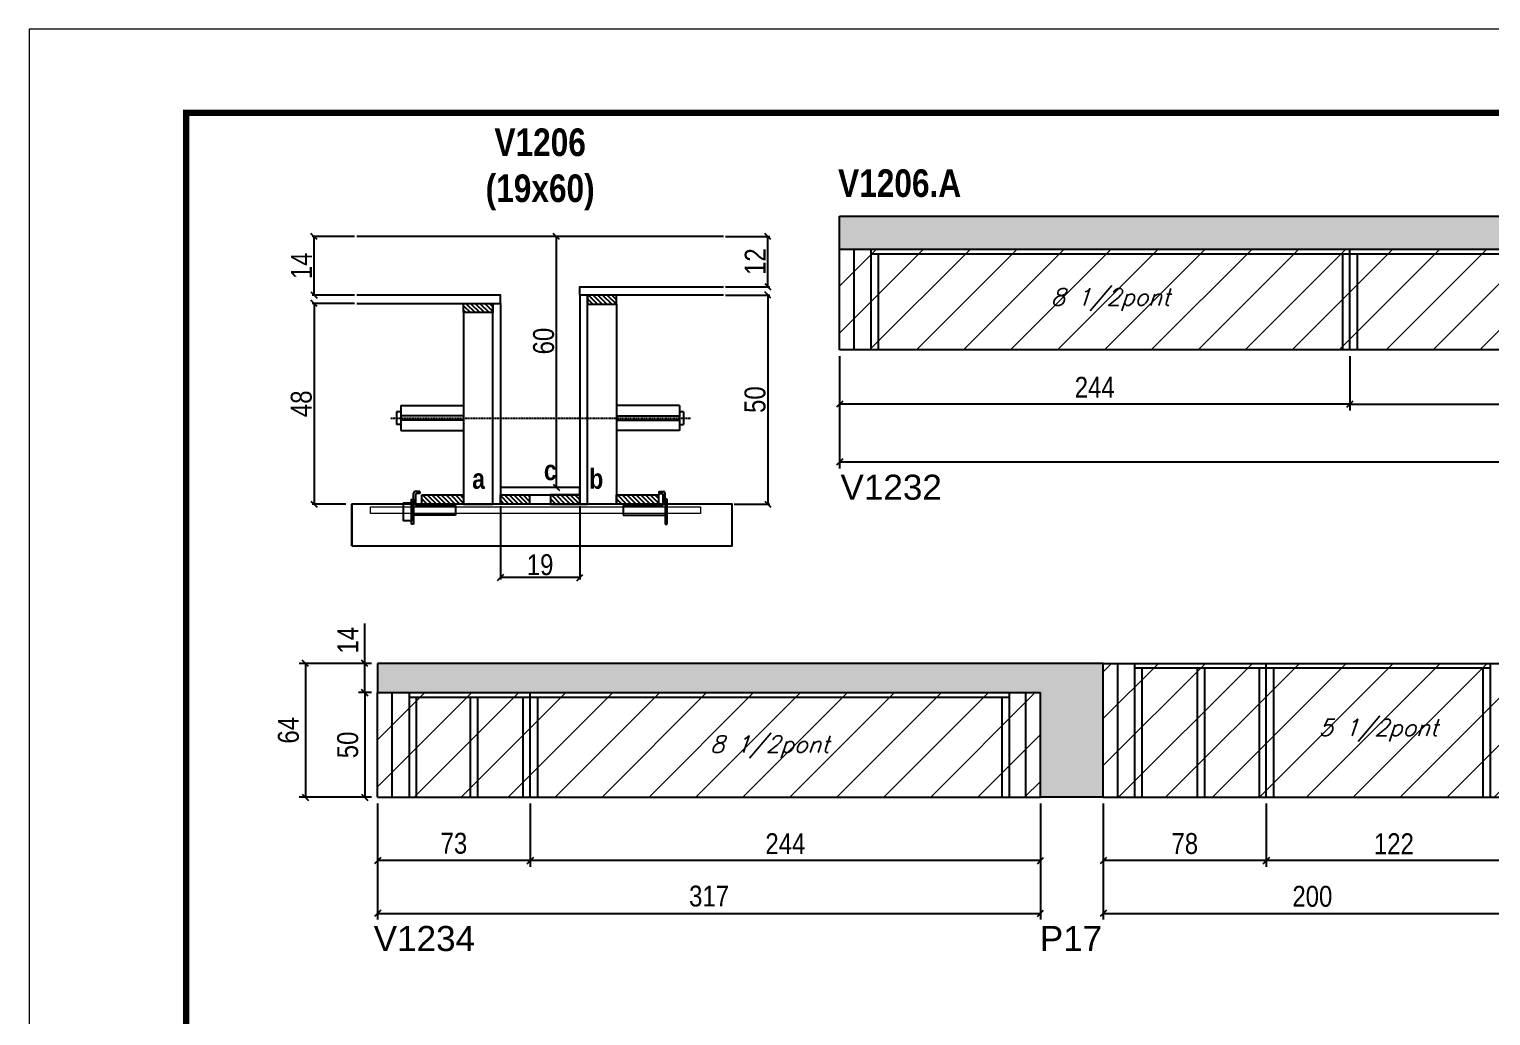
# Model space of a CAD drawing. Extents: x 3309 to 9563, y -2522 to 14608.
# Drawn here: x 8078 to 8777, y 11839 to 12311 of the extents above; entities that cross this region are included whole.
import ezdxf

# ---------------------------------------------------------------- set-up
doc = ezdxf.new("R2010")
doc.units = 0
doc.linetypes.add('DASHED', pattern=[0.75, 0.5, -0.25])
doc.linetypes.add('HIDDEN', pattern=[0.375, 0.25, -0.125])
for name, color, linetype in [('5', 5, 'Continuous'), ('barrote', 251, 'Continuous'), ('COTA', 241, 'Continuous'), ('detalhes', 4, 'Continuous'), ('NOMENCLATURA', 7, 'Continuous'), ('Painéis', 200, 'Continuous'), ('presilha', 1, 'Continuous'), ('SARR_2.2x10', 60, 'Continuous'), ('SARR_2.2x7', 40, 'Continuous'), ('SARR_3.5x7', 81, 'Continuous'), ('TENSOR', 3, 'Continuous'), ('texto', 7, 'Continuous')]:
    doc.layers.add(name, color=color, linetype=linetype)
for name, color, linetype, lineweight in [('CONCRETO', 251, 'Continuous', 25), ('Folhas', 255, 'Continuous', 9), ('Hachura', 251, 'Continuous', 9), ('SARRAFO DE PRESSAO', 251, 'DASHED', 9), ('SCO-___-LAJ', 2, 'Continuous', 0)]:
    doc.layers.add(name, color=color, linetype=linetype, lineweight=lineweight)
doc.styles.add('COTA TECNICA', font='techl___.ttf', dxfattribs={"height": 10})
doc.styles.add('COTA TECNICA 2X', font='techl___.ttf', dxfattribs={"height": 10})
doc.styles.add('Romans', font='romans.shx')
doc.styles.get("Standard").update_dxf_attribs({"font": 'arial.ttf'})
doc.styles.add('TECNICA', font='techb___.ttf', dxfattribs={"height": 10})
doc.dimstyles.new('PAINEL', dxfattribs={"dimtxt": 10, "dimasz": 3, "dimexe": 3, "dimexo": 3, "dimgap": 3, "dimtad": 1, "dimdec": 1, "dimzin": 12, "dimdsep": 46, "dimtxsty": 'COTA TECNICA', "dimblk1": 'OBLIQUE', "dimblk2": 'OBLIQUE', "dimsah": 1, "dimcen": 0.9, "dimclrd": 4, "dimclre": 4, "dimclrt": 240, "dimadec": 1, "dimazin": 3, "dimtfac": 1, "dimtdec": 1, "dimtmove": 0, "dimatfit": 3, "dimfxl": 1, "dimtolj": 1, "dimtzin": 12, "dimarcsym": 0})
doc.dimstyles.new('SECAO', dxfattribs={"dimscale": 0.333333, "dimtxt": 5, "dimasz": 9, "dimexe": 3, "dimexo": 3, "dimgap": 3, "dimtad": 1, "dimdec": 1, "dimlfac": 0.5, "dimzin": 12, "dimdsep": 46, "dimtxsty": 'COTA TECNICA 2X', "dimblk1": 'OBLIQUE', "dimblk2": 'OBLIQUE', "dimsah": 1, "dimcen": 0.9, "dimclrd": 4, "dimclre": 4, "dimclrt": 240, "dimadec": 1, "dimazin": 3, "dimtfac": 1, "dimtdec": 1, "dimtmove": 0, "dimatfit": 3, "dimfxl": 1, "dimtolj": 1, "dimtzin": 12, "dimarcsym": 0})
pattern_1 = [(135, (41538.6903, -111428.6013), (-1.122532015, -1.122532015), [])]

# ---------------------------------------------------------------- blocks, each defined once
blk = doc.blocks.new('9999999999')
at = {"layer": 'Folhas'}
blk.add_lwpolyline([(98138.98, 34190.21), (99623.98, 34190.21), (99623.98, 35240.21), (98138.98, 35240.21)], close=True, dxfattribs=at)
at = {"layer": 'Folhas', "color": 30, "const_width": 3}
blk.add_lwpolyline([(98213.98, 34230.21), (99583.98, 34230.21), (99583.98, 35200.21), (98213.98, 35200.21)], close=True, dxfattribs=at)
blk = doc.blocks.new('_Oblique')
at = {"color": 0, "linetype": 'ByBlock', "lineweight": -2}
blk.add_line((-0.5, -0.5), (0.5, 0.5), dxfattribs=at)
blk = doc.blocks.new('*D261')
at = {"layer": 'COTA', "color": 4, "lineweight": -2, "transparency": 16777216}
for p, q in [((8303.15, 12082.57), (8303.15, 12047.48)), ((8341.15, 12082.57), (8341.15, 12047.48)), ((8341.15, 12048.48), (8303.15, 12048.48))]:
    blk.add_line(p, q, dxfattribs=at)
at = {"layer": 'Defpoints', "color": 0, "transparency": 16777216}
for p in [(8303.15, 12083.57), (8341.15, 12083.57), (8303.15, 12048.48)]:
    blk.add_point(p, dxfattribs=at)
at = {"layer": 'COTA', "color": 4, "lineweight": -2, "transparency": 16777216, "xscale": 3, "yscale": 3, "zscale": 3, "rotation": 180}
blk.add_blockref('_Oblique', (8303.15, 12048.48), dxfattribs=at)
at = {"layer": 'COTA', "color": 4, "lineweight": -2, "transparency": 16777216, "xscale": 3, "yscale": 3, "zscale": 3}
blk.add_blockref('_Oblique', (8341.15, 12048.48), dxfattribs=at)
at = {"layer": 'COTA', "color": 240, "transparency": 16777216, "insert": (8322.15, 12054.56), "char_height": 10, "attachment_point": 5, "style": 'COTA TECNICA 2X'}
blk.add_mtext('\\A1;19', dxfattribs=at)
blk = doc.blocks.new('PRESILHA METÁLICA 1')
at = {"layer": 'presilha'}
for p, q in [((12, 21), (8.6, 21)), ((12, 21), (12, 19.5)), ((0, 13), (6, 13)), ((0, 13), (0, 0)), ((6, 15.5), (7.5, 15.5)), ((6, -2.5), (6, 15.5)), ((6, 13), (6, 0)), ((7.5, 10.6), (7.5, 19.9)), ((7.5, 15.5), (7.5, -2.5)), ((9, 11.6), (9, 18.9)), ((12, 19.5), (9.6, 19.5)), ((37.5, 11), (9.6, 11)), ((37.5, 11), (37.5, 4.1)), ((6, 0), (0, 0)), ((37.5, 4.1), (7.5, 4.1)), ((7.5, -2.5), (6, -2.5))]:
    blk.add_line(p, q, dxfattribs=at)
for centre, radius, start, end in [((8.6, 19.9), 1.14, 90, 180), ((9.6, 18.9), 0.57, 90, 180), ((9.6, 11.6), 0.57, 180, 270)]:
    blk.add_arc(centre, radius, start, end, dxfattribs=at)
blk = doc.blocks.new('PRESILHA METÁLICA 2')
at = {"layer": 'presilha'}
for p, q in [((-5.2, 23.5), (-5.2, 22)), ((-5.2, 23.5), (-1.9, 23.5)), ((-5.2, 22), (-2.8, 22)), ((-2.2, 14.1), (-2.2, 21.4)), ((-0.8, 14.6), (-0.8, 22.4)), ((-30.8, 13.5), (-30.8, 6.6)), ((-30.8, 13.5), (-2.8, 13.5)), ((0.8, 18), (-0.8, 18)), ((-0.8, 18), (-0.8, 0)), ((0.8, 0), (0.8, 18)), ((-30.8, 6.6), (-0.8, 6.6)), ((-0.8, 0), (0.8, 0))]:
    blk.add_line(p, q, dxfattribs=at)
for centre, radius, start, end in [((-2.8, 21.4), 0.57, 0, 90), ((-1.9, 22.4), 1.14, 0, 90), ((-2.8, 14.1), 0.57, 270, 0)]:
    blk.add_arc(centre, radius, start, end, dxfattribs=at)
blk = doc.blocks.new('*D262')
at = {"layer": 'COTA', "color": 4, "lineweight": -2, "transparency": 16777216}
for p, q in [((8233.45, 12179.57), (8213.1, 12179.57)), ((8214.1, 12179.57), (8214.1, 12083.57)), ((8229.34, 12083.57), (8213.1, 12083.57))]:
    blk.add_line(p, q, dxfattribs=at)
at = {"layer": 'Defpoints', "color": 0, "transparency": 16777216}
for p in [(8234.45, 12179.57), (8214.1, 12083.57), (8230.34, 12083.57)]:
    blk.add_point(p, dxfattribs=at)
at = {"layer": 'COTA', "color": 4, "lineweight": -2, "transparency": 16777216, "xscale": 3, "yscale": 3, "zscale": 3}
for p, rotation in [((8214.1, 12179.57), 90), ((8214.1, 12083.57), 270)]:
    blk.add_blockref('_Oblique', p, dxfattribs=dict(at, rotation=rotation))
at = {"layer": 'COTA', "color": 240, "transparency": 16777216, "insert": (8208.01, 12131.57), "char_height": 10, "attachment_point": 5, "rotation": 90, "style": 'COTA TECNICA 2X'}
blk.add_mtext('\\A1;48', dxfattribs=at)
blk = doc.blocks.new('*D263')
at = {"layer": 'COTA', "color": 4, "lineweight": -2, "transparency": 16777216}
for p, q in [((8410.85, 12183.57), (8432.07, 12183.57)), ((8431.07, 12183.57), (8431.07, 12083.57)), ((8414.96, 12083.57), (8432.07, 12083.57))]:
    blk.add_line(p, q, dxfattribs=at)
at = {"layer": 'Defpoints', "color": 0, "transparency": 16777216}
for p in [(8409.85, 12183.57), (8413.96, 12083.57), (8431.07, 12083.57)]:
    blk.add_point(p, dxfattribs=at)
at = {"layer": 'COTA', "color": 4, "lineweight": -2, "transparency": 16777216, "xscale": 3, "yscale": 3, "zscale": 3}
for p, rotation in [((8431.07, 12183.57), 90), ((8431.07, 12083.57), 270)]:
    blk.add_blockref('_Oblique', p, dxfattribs=dict(at, rotation=rotation))
at = {"layer": 'COTA', "color": 240, "transparency": 16777216, "insert": (8424.96, 12133.57), "char_height": 10, "attachment_point": 5, "rotation": 90, "style": 'COTA TECNICA 2X'}
blk.add_mtext('\\A1;50', dxfattribs=at)
blk = doc.blocks.new('*D264')
at = {"layer": 'COTA', "color": 4, "lineweight": -2, "transparency": 16777216}
for p, q in [((8340.15, 12211.57), (8328.98, 12211.57)), ((8329.98, 12091.57), (8329.98, 12211.57)), ((8340.15, 12091.57), (8328.98, 12091.57))]:
    blk.add_line(p, q, dxfattribs=at)
at = {"layer": 'Defpoints', "color": 0, "transparency": 16777216}
for p in [(8329.98, 12211.57), (8341.15, 12211.57), (8341.15, 12091.57)]:
    blk.add_point(p, dxfattribs=at)
at = {"layer": 'COTA', "color": 4, "lineweight": -2, "transparency": 16777216, "xscale": 3, "yscale": 3, "zscale": 3}
for p, rotation in [((8329.98, 12211.57), 90), ((8329.98, 12091.57), 270)]:
    blk.add_blockref('_Oblique', p, dxfattribs=dict(at, rotation=rotation))
at = {"layer": 'COTA', "color": 240, "transparency": 16777216, "insert": (8323.87, 12161.57), "char_height": 10, "attachment_point": 5, "rotation": 90, "style": 'COTA TECNICA 2X'}
blk.add_mtext('\\A1;60', dxfattribs=at)
blk = doc.blocks.new('*D265')
at = {"layer": 'COTA', "color": 4, "lineweight": -2, "transparency": 16777216}
for p, q in [((8410.85, 12211.57), (8432.07, 12211.57)), ((8431.07, 12187.57), (8431.07, 12211.57)), ((8410.85, 12187.57), (8432.07, 12187.57))]:
    blk.add_line(p, q, dxfattribs=at)
at = {"layer": 'Defpoints', "color": 0, "transparency": 16777216}
for p in [(8409.85, 12211.57), (8431.07, 12211.57), (8409.85, 12187.57)]:
    blk.add_point(p, dxfattribs=at)
at = {"layer": 'COTA', "color": 4, "lineweight": -2, "transparency": 16777216, "xscale": 3, "yscale": 3, "zscale": 3}
for p, rotation in [((8431.07, 12211.57), 90), ((8431.07, 12187.57), 270)]:
    blk.add_blockref('_Oblique', p, dxfattribs=dict(at, rotation=rotation))
at = {"layer": 'COTA', "color": 240, "transparency": 16777216, "insert": (8425.01, 12199.57), "char_height": 10, "attachment_point": 5, "rotation": 90, "style": 'COTA TECNICA 2X'}
blk.add_mtext('\\A1;12', dxfattribs=at)
blk = doc.blocks.new('*D287')
at = {"layer": 'COTA', "color": 4, "lineweight": -2, "transparency": 16777216}
for p, q in [((8233.45, 12211.57), (8213.1, 12211.57)), ((8214.1, 12183.57), (8214.1, 12211.57)), ((8233.45, 12183.57), (8213.1, 12183.57))]:
    blk.add_line(p, q, dxfattribs=at)
at = {"layer": 'Defpoints', "color": 0, "transparency": 16777216}
for p in [(8214.1, 12211.57), (8234.45, 12211.57), (8234.45, 12183.57)]:
    blk.add_point(p, dxfattribs=at)
at = {"layer": 'COTA', "color": 4, "lineweight": -2, "transparency": 16777216, "xscale": 3, "yscale": 3, "zscale": 3}
for p, rotation in [((8214.1, 12211.57), 90), ((8214.1, 12183.57), 270)]:
    blk.add_blockref('_Oblique', p, dxfattribs=dict(at, rotation=rotation))
at = {"layer": 'COTA', "color": 240, "transparency": 16777216, "insert": (8208.03, 12197.57), "char_height": 10, "attachment_point": 5, "rotation": 90, "style": 'COTA TECNICA 2X'}
blk.add_mtext('\\A1;14', dxfattribs=at)
blk = doc.blocks.new('*D266')
at = {"layer": 'COTA', "color": 4, "linetype": 'ByBlock', "lineweight": -2, "transparency": 16777216}
for p, q in [((8465.36, 12154.32), (8465.36, 12128.41)), ((8709.36, 12154.32), (8709.36, 12128.41)), ((8709.36, 12131.41), (8465.36, 12131.41))]:
    blk.add_line(p, q, dxfattribs=at)
at = {"layer": 'Defpoints', "color": 0, "linetype": 'ByBlock', "transparency": 16777216}
for p in [(8465.36, 12157.32), (8709.36, 12157.32), (8465.36, 12131.41)]:
    blk.add_point(p, dxfattribs=at)
at = {"layer": 'COTA', "color": 4, "linetype": 'ByBlock', "lineweight": -2, "transparency": 16777216, "xscale": 3, "yscale": 3, "zscale": 3, "rotation": 180}
blk.add_blockref('_Oblique', (8465.36, 12131.41), dxfattribs=at)
at = {"layer": 'COTA', "color": 4, "linetype": 'ByBlock', "lineweight": -2, "transparency": 16777216, "xscale": 3, "yscale": 3, "zscale": 3}
blk.add_blockref('_Oblique', (8709.36, 12131.41), dxfattribs=at)
at = {"layer": 'COTA', "color": 240, "linetype": 'ByBlock', "transparency": 16777216, "insert": (8587.36, 12139.48), "char_height": 10, "attachment_point": 5, "style": 'COTA TECNICA'}
blk.add_mtext('\\A1;244', dxfattribs=at)
blk = doc.blocks.new('*D288')
at = {"layer": 'COTA', "color": 4, "linetype": 'ByBlock', "lineweight": -2, "transparency": 16777216}
for p, q in [((8465.36, 12154.32), (8465.36, 12100.7)), ((9116.36, 12154.32), (9116.36, 12100.7)), ((9116.36, 12103.7), (8465.36, 12103.7))]:
    blk.add_line(p, q, dxfattribs=at)
at = {"layer": 'Defpoints', "color": 0, "linetype": 'ByBlock', "transparency": 16777216}
for p in [(8465.36, 12157.32), (9116.36, 12157.32), (8465.36, 12103.7)]:
    blk.add_point(p, dxfattribs=at)
at = {"layer": 'COTA', "color": 4, "linetype": 'ByBlock', "lineweight": -2, "transparency": 16777216, "xscale": 3, "yscale": 3, "zscale": 3, "rotation": 180}
blk.add_blockref('_Oblique', (8465.36, 12103.7), dxfattribs=at)
at = {"layer": 'COTA', "color": 4, "linetype": 'ByBlock', "lineweight": -2, "transparency": 16777216, "xscale": 3, "yscale": 3, "zscale": 3}
blk.add_blockref('_Oblique', (9116.36, 12103.7), dxfattribs=at)
at = {"layer": 'COTA', "color": 240, "linetype": 'ByBlock', "transparency": 16777216, "insert": (8790.86, 12111.81), "char_height": 10, "attachment_point": 5, "style": 'COTA TECNICA'}
blk.add_mtext('\\A1;651', dxfattribs=at)
blk = doc.blocks.new('*D256')
at = {"layer": 'COTA', "color": 4, "lineweight": -2, "transparency": 16777216}
for p, q in [((8709.36, 12154.32), (8709.36, 12128.41)), ((8953.36, 12154.32), (8953.36, 12128.41)), ((8709.36, 12131.41), (8953.36, 12131.41))]:
    blk.add_line(p, q, dxfattribs=at)
at = {"layer": 'Defpoints', "color": 0, "transparency": 16777216}
for p in [(8709.36, 12157.32, 0), (8953.36, 12157.32, 0), (8953.36, 12131.41)]:
    blk.add_point(p, dxfattribs=at)
at = {"layer": 'COTA', "color": 4, "lineweight": -2, "transparency": 16777216, "xscale": 3, "yscale": 3, "zscale": 3, "rotation": 180}
blk.add_blockref('_Oblique', (8709.36, 12131.41), dxfattribs=at)
at = {"layer": 'COTA', "color": 4, "lineweight": -2, "transparency": 16777216, "xscale": 3, "yscale": 3, "zscale": 3}
blk.add_blockref('_Oblique', (8953.36, 12131.41), dxfattribs=at)
at = {"layer": 'COTA', "color": 240, "transparency": 16777216, "insert": (8831.36, 12139.48), "char_height": 10, "attachment_point": 5, "style": 'COTA TECNICA'}
blk.add_mtext('\\A1;244', dxfattribs=at)
blk = doc.blocks.new('*D281')
at = {"layer": 'COTA', "color": 4, "linetype": 'ByBlock', "lineweight": -2, "transparency": 16777216}
for p, q in [((8244.47, 11940.43), (8244.47, 11884.87)), ((8561.43, 11940.43), (8561.43, 11884.87)), ((8244.47, 11887.87), (8561.43, 11887.87))]:
    blk.add_line(p, q, dxfattribs=at)
at = {"layer": 'Defpoints', "color": 0, "linetype": 'ByBlock', "transparency": 16777216}
for p in [(8244.47, 11943.43), (8561.43, 11943.43), (8561.43, 11887.87)]:
    blk.add_point(p, dxfattribs=at)
at = {"layer": 'COTA', "color": 4, "linetype": 'ByBlock', "lineweight": -2, "transparency": 16777216, "xscale": 3, "yscale": 3, "zscale": 3, "rotation": 180}
blk.add_blockref('_Oblique', (8244.47, 11887.87), dxfattribs=at)
at = {"layer": 'COTA', "color": 4, "linetype": 'ByBlock', "lineweight": -2, "transparency": 16777216, "xscale": 3, "yscale": 3, "zscale": 3}
blk.add_blockref('_Oblique', (8561.43, 11887.87), dxfattribs=at)
at = {"layer": 'COTA', "color": 240, "linetype": 'ByBlock', "transparency": 16777216, "insert": (8402.95, 11896.09), "char_height": 10, "attachment_point": 5, "style": 'COTA TECNICA'}
blk.add_mtext('\\A1;317', dxfattribs=at)
blk = doc.blocks.new('*D282')
at = {"layer": 'COTA', "color": 4, "lineweight": -2, "transparency": 16777216}
for p, q in [((8317.43, 11940.43), (8317.43, 11910.12)), ((8561.43, 11940.43), (8561.43, 11910.12)), ((8561.43, 11913.12), (8317.43, 11913.12))]:
    blk.add_line(p, q, dxfattribs=at)
at = {"layer": 'Defpoints', "color": 0, "transparency": 16777216}
for p in [(8317.43, 11943.43), (8561.43, 11943.43), (8317.43, 11913.12)]:
    blk.add_point(p, dxfattribs=at)
at = {"layer": 'COTA', "color": 4, "lineweight": -2, "transparency": 16777216, "xscale": 3, "yscale": 3, "zscale": 3, "rotation": 180}
blk.add_blockref('_Oblique', (8317.43, 11913.12), dxfattribs=at)
at = {"layer": 'COTA', "color": 4, "lineweight": -2, "transparency": 16777216, "xscale": 3, "yscale": 3, "zscale": 3}
blk.add_blockref('_Oblique', (8561.43, 11913.12), dxfattribs=at)
at = {"layer": 'COTA', "color": 240, "transparency": 16777216, "insert": (8439.43, 11921.19), "char_height": 10, "attachment_point": 5, "style": 'COTA TECNICA'}
blk.add_mtext('\\A1;244', dxfattribs=at)
blk = doc.blocks.new('*D283')
at = {"layer": 'COTA', "color": 4, "lineweight": -2, "transparency": 16777216}
for p, q in [((8244.47, 11940.43), (8244.47, 11910.12)), ((8317.43, 11940.43), (8317.43, 11910.12)), ((8317.43, 11913.12), (8244.47, 11913.12))]:
    blk.add_line(p, q, dxfattribs=at)
at = {"layer": 'Defpoints', "color": 0, "transparency": 16777216}
for p in [(8244.47, 11943.43), (8317.43, 11943.43), (8244.47, 11913.12)]:
    blk.add_point(p, dxfattribs=at)
at = {"layer": 'COTA', "color": 4, "lineweight": -2, "transparency": 16777216, "xscale": 3, "yscale": 3, "zscale": 3, "rotation": 180}
blk.add_blockref('_Oblique', (8244.47, 11913.12), dxfattribs=at)
at = {"layer": 'COTA', "color": 4, "lineweight": -2, "transparency": 16777216, "xscale": 3, "yscale": 3, "zscale": 3}
blk.add_blockref('_Oblique', (8317.43, 11913.12), dxfattribs=at)
at = {"layer": 'COTA', "color": 240, "transparency": 16777216, "insert": (8280.95, 11921.34), "char_height": 10, "attachment_point": 5, "style": 'COTA TECNICA'}
blk.add_mtext('\\A1;73', dxfattribs=at)
blk = doc.blocks.new('*D258')
at = {"layer": 'COTA', "color": 4, "lineweight": -2, "transparency": 16777216}
for p, q in [((8241.47, 12007.43), (8206.95, 12007.43)), ((8209.95, 12007.43), (8209.95, 11943.43)), ((8241.47, 11943.43), (8206.95, 11943.43))]:
    blk.add_line(p, q, dxfattribs=at)
at = {"layer": 'Defpoints', "color": 0, "transparency": 16777216}
for p in [(8244.47, 12007.43, 0), (8209.95, 11943.43), (8244.47, 11943.43, 0)]:
    blk.add_point(p, dxfattribs=at)
at = {"layer": 'COTA', "color": 4, "lineweight": -2, "transparency": 16777216, "xscale": 3, "yscale": 3, "zscale": 3}
for p, rotation in [((8209.95, 12007.43), 90), ((8209.95, 11943.43), 270)]:
    blk.add_blockref('_Oblique', p, dxfattribs=dict(at, rotation=rotation))
at = {"layer": 'COTA', "color": 240, "transparency": 16777216, "insert": (8201.85, 11975.43), "char_height": 10, "attachment_point": 5, "rotation": 90, "style": 'COTA TECNICA'}
blk.add_mtext('\\A1;64', dxfattribs=at)
blk = doc.blocks.new('*D259')
at = {"layer": 'COTA', "color": 4, "lineweight": -2, "transparency": 16777216}
for p, q in [((8241.47, 11993.43), (8235.31, 11993.43)), ((8238.31, 11993.43), (8238.31, 11943.43)), ((8241.47, 11943.43), (8235.31, 11943.43))]:
    blk.add_line(p, q, dxfattribs=at)
at = {"layer": 'Defpoints', "color": 0, "transparency": 16777216}
for p in [(8244.47, 11993.43, 0), (8238.31, 11943.43), (8244.47, 11943.43, 0)]:
    blk.add_point(p, dxfattribs=at)
at = {"layer": 'COTA', "color": 4, "lineweight": -2, "transparency": 16777216, "xscale": 3, "yscale": 3, "zscale": 3}
for p, rotation in [((8238.31, 11993.43), 90), ((8238.31, 11943.43), 270)]:
    blk.add_blockref('_Oblique', p, dxfattribs=dict(at, rotation=rotation))
at = {"layer": 'COTA', "color": 240, "transparency": 16777216, "insert": (8230.2, 11968.43), "char_height": 10, "attachment_point": 5, "rotation": 90, "style": 'COTA TECNICA'}
blk.add_mtext('\\A1;50', dxfattribs=at)
blk = doc.blocks.new('*D260')
at = {"layer": 'COTA', "color": 4, "lineweight": -2, "transparency": 16777216}
for p, q in [((8238.31, 12007.43), (8238.31, 12026.55)), ((8241.47, 12007.43), (8235.31, 12007.43)), ((8238.31, 11993.43), (8238.31, 12007.43)), ((8241.47, 11993.43), (8235.31, 11993.43))]:
    blk.add_line(p, q, dxfattribs=at)
at = {"layer": 'Defpoints', "color": 0, "transparency": 16777216}
for p in [(8238.31, 12007.43), (8244.47, 12007.43, 0), (8244.47, 11993.43, 0)]:
    blk.add_point(p, dxfattribs=at)
at = {"layer": 'COTA', "color": 4, "lineweight": -2, "transparency": 16777216, "xscale": 3, "yscale": 3, "zscale": 3}
for p, rotation in [((8238.31, 12007.43), 90), ((8238.31, 11993.43), 270)]:
    blk.add_blockref('_Oblique', p, dxfattribs=dict(at, rotation=rotation))
at = {"layer": 'COTA', "color": 240, "transparency": 16777216, "insert": (8230.24, 12018.49), "char_height": 10, "attachment_point": 5, "rotation": 90, "style": 'COTA TECNICA'}
blk.add_mtext('\\A1;14', dxfattribs=at)
blk = doc.blocks.new('*D284')
at = {"layer": 'COTA', "color": 4, "linetype": 'ByBlock', "lineweight": -2, "transparency": 16777216}
for p, q in [((8591.43, 11940.43), (8591.43, 11884.87)), ((8791.43, 11940.43), (8791.43, 11884.87)), ((8591.43, 11887.87), (8791.43, 11887.87))]:
    blk.add_line(p, q, dxfattribs=at)
at = {"layer": 'Defpoints', "color": 0, "linetype": 'ByBlock', "transparency": 16777216}
for p in [(8591.43, 11943.43), (8791.43, 11943.43), (8791.43, 11887.87)]:
    blk.add_point(p, dxfattribs=at)
at = {"layer": 'COTA', "color": 4, "linetype": 'ByBlock', "lineweight": -2, "transparency": 16777216, "xscale": 3, "yscale": 3, "zscale": 3, "rotation": 180}
blk.add_blockref('_Oblique', (8591.43, 11887.87), dxfattribs=at)
at = {"layer": 'COTA', "color": 4, "linetype": 'ByBlock', "lineweight": -2, "transparency": 16777216, "xscale": 3, "yscale": 3, "zscale": 3}
blk.add_blockref('_Oblique', (8791.43, 11887.87), dxfattribs=at)
at = {"layer": 'COTA', "color": 240, "linetype": 'ByBlock', "transparency": 16777216, "insert": (8691.43, 11895.97), "char_height": 10, "attachment_point": 5, "style": 'COTA TECNICA'}
blk.add_mtext('\\A1;200', dxfattribs=at)
blk = doc.blocks.new('*D285')
at = {"layer": 'COTA', "color": 4, "lineweight": -2, "transparency": 16777216}
for p, q in [((8669.43, 11940.43), (8669.43, 11910.12)), ((8791.43, 11940.43), (8791.43, 11910.12)), ((8791.43, 11913.12), (8669.43, 11913.12))]:
    blk.add_line(p, q, dxfattribs=at)
at = {"layer": 'Defpoints', "color": 0, "transparency": 16777216}
for p in [(8669.43, 11943.43), (8791.43, 11943.43), (8669.43, 11913.12)]:
    blk.add_point(p, dxfattribs=at)
at = {"layer": 'COTA', "color": 4, "lineweight": -2, "transparency": 16777216, "xscale": 3, "yscale": 3, "zscale": 3, "rotation": 180}
blk.add_blockref('_Oblique', (8669.43, 11913.12), dxfattribs=at)
at = {"layer": 'COTA', "color": 4, "lineweight": -2, "transparency": 16777216, "xscale": 3, "yscale": 3, "zscale": 3}
blk.add_blockref('_Oblique', (8791.43, 11913.12), dxfattribs=at)
at = {"layer": 'COTA', "color": 240, "transparency": 16777216, "insert": (8730.43, 11921.18), "char_height": 10, "attachment_point": 5, "style": 'COTA TECNICA'}
blk.add_mtext('\\A1;122', dxfattribs=at)
blk = doc.blocks.new('*D286')
at = {"layer": 'COTA', "color": 4, "lineweight": -2, "transparency": 16777216}
for p, q in [((8591.43, 11940.43), (8591.43, 11910.12)), ((8669.43, 11940.43), (8669.43, 11910.12)), ((8669.43, 11913.12), (8591.43, 11913.12))]:
    blk.add_line(p, q, dxfattribs=at)
at = {"layer": 'Defpoints', "color": 0, "transparency": 16777216}
for p in [(8591.43, 11943.43), (8669.43, 11943.43), (8591.43, 11913.12)]:
    blk.add_point(p, dxfattribs=at)
at = {"layer": 'COTA', "color": 4, "lineweight": -2, "transparency": 16777216, "xscale": 3, "yscale": 3, "zscale": 3, "rotation": 180}
blk.add_blockref('_Oblique', (8591.43, 11913.12), dxfattribs=at)
at = {"layer": 'COTA', "color": 4, "lineweight": -2, "transparency": 16777216, "xscale": 3, "yscale": 3, "zscale": 3}
blk.add_blockref('_Oblique', (8669.43, 11913.12), dxfattribs=at)
at = {"layer": 'COTA', "color": 240, "transparency": 16777216, "insert": (8630.43, 11921.21), "char_height": 10, "attachment_point": 5, "style": 'COTA TECNICA'}
blk.add_mtext('\\A1;78', dxfattribs=at)

msp = doc.modelspace()

# ---------------------------------------------------------------- hatches: boundary and pattern name
at = {"layer": 'COTA'}
h = msp.add_hatch(dxfattribs=at)
h.set_pattern_fill('AR-CONC', color=256, scale=0.03)
h.set_pattern_definition([(50, (1538.6216, -1054.6826), (5.4655401, -0.4781726), [0.5715, -6.2865]), (355, (1538.6216, -1054.6826), (-1.0573026, 5.7317054), [0.4572, -5.0292175]), (100.451445, (1539.077, -1054.7224), (4.4082374, 5.2535326), [0.4857003, -5.3427073]), (46.1842, (1538.6216, -1053.1586), (8.1323712, -1.2612698), [0.85725, -9.42975]), (96.63556, (1539.299, -1053.264), (7.122124, 7.4227837), [0.7285507, -8.0140682]), (351.18415, (1538.622, -1053.1586), (7.122124, 7.4227837), [0.685799, -7.543792]), (21, (1539.3836, -1053.5396), (4.5484317, -3.067956), [0.5715, -6.2865]), (326, (1539.3836, -1053.5396), (1.8540609, 5.525639), [0.4572, -5.0292]), (71.451445, (1539.7627, -1053.795), (6.4024926, 2.457683), [0.4857003, -5.3426981]), (37.5, (1538.6216, -1054.6826), (0.0926581, 2.53665117), [0, -4.96824, 0, -5.1054, 0, -5.04825]), (7.5, (1538.6216, -1054.6826), (2.00458988, 3.00541724), [0, -2.91084, 0, -4.85394, 0, -1.92405]), (327.5, (1536.9224, -1054.6826), (4.06771786, -0.17186232), [0, -1.905, 0, -5.9436, 0, -7.8867]), (317.5, (1536.1604, -1054.6826), (4.44387544, 0.7627947), [0, -2.4765, 0, -3.94716, 0, -5.6007])])
h.paths.add_polyline_path([(9116.36, 12205.32), (9116.36, 12221.32), (8465.36, 12221.32), (8465.36, 12205.32)])
h = msp.add_hatch(dxfattribs=at)
h.set_pattern_fill('AR-CONC', color=256, scale=0.03)
h.set_pattern_definition([(50, (1616.009, 1148.575), (5.46554, -0.4781726), [0.5715, -6.2865]), (355, (1616.009, 1148.575), (-1.0573026, 5.7317054), [0.4572, -5.0292175]), (100.451445, (1616.4646, 1148.535), (4.4082374, 5.2535326), [0.4857003, -5.3427073]), (46.1842, (1616.009, 1150.099), (8.1323712, -1.26127), [0.85725, -9.42975]), (96.63556, (1616.687, 1149.994), (7.122124, 7.4227837), [0.7285507, -8.014068]), (351.18415, (1616.009, 1150.099), (7.122124, 7.422784), [0.685799, -7.543792]), (21, (1616.771, 1149.718), (4.5484317, -3.067956), [0.5715, -6.2865]), (326, (1616.771, 1149.718), (1.8540609, 5.525639), [0.4572, -5.0292]), (71.451445, (1617.15, 1149.4624), (6.4024926, 2.457683), [0.4857003, -5.3426981]), (37.5, (1616.0092, 1148.5751), (0.0926581, 2.53665117), [0, -4.96824, 0, -5.1054, 0, -5.04825]), (7.5, (1616.0092, 1148.575), (2.0045899, 3.00541724), [0, -2.91084, 0, -4.85394, 0, -1.92405]), (327.5, (1614.31, 1148.5751), (4.06771786, -0.17186232), [0, -1.905, 0, -5.9436, 0, -7.8867]), (317.5, (1613.548, 1148.575), (4.4438754, 0.7627947), [0, -2.4765, 0, -3.94716, 0, -5.6007])])
h.paths.add_polyline_path([(8561.43, 11943.43), (8591.43, 11943.43), (8591.43, 12007.43), (8244.47, 12007.43), (8244.47, 11993.43), (8561.43, 11993.43)])
at = {"layer": 'Hachura'}
h = msp.add_hatch(dxfattribs=at)
h.set_pattern_fill('ANSI31', color=256, scale=5)
h.set_pattern_definition([(45, (3218.35, 1148.575), (-11.22532, 11.22532), [])])
h.paths.add_polyline_path([(8709.36, 12205.32), (8465.36, 12205.32), (8465.36, 12157.32), (8709.36, 12157.32)])
h.paths.add_polyline_path([(8953.36, 12205.32), (8709.36, 12205.32), (8709.36, 12157.32), (8953.36, 12157.32)])
h.paths.add_polyline_path([(9116.36, 12205.32), (8953.36, 12205.32), (8953.36, 12157.32), (9116.36, 12157.32)])
h = msp.add_hatch(dxfattribs=at)
h.set_pattern_fill('ANSI31', color=256, scale=5)
h.set_pattern_definition([(45, (3214.509, 1148.575), (-11.22532, 11.22532), [])])
h.paths.add_polyline_path([(8317.43, 11993.43), (8244.47, 11993.43), (8244.47, 11943.43), (8317.43, 11943.43)])
h.paths.add_polyline_path([(8561.43, 11993.43), (8317.43, 11993.43), (8317.43, 11943.43), (8561.43, 11943.43)])
h.paths.add_polyline_path([(8669.43, 12007.43), (8591.43, 12007.43), (8591.43, 11943.43), (8669.43, 11943.43)])
h.paths.add_polyline_path([(8791.43, 12007.43), (8669.43, 12007.43), (8669.43, 11943.43), (8791.43, 11943.43)])
h.paths.add_polyline_path([(8943.43, 11993.43), (8821.43, 11993.43), (8821.43, 11943.43), (8943.43, 11943.43)])
h.paths.add_polyline_path([(9056.43, 11993.43), (8943.43, 11993.43), (8943.43, 11943.43), (9083.43, 11943.43), (9083.43, 11973.43), (9056.43, 11973.43)])
h.paths.add_polyline_path([(9261.43, 11973.43), (9234.43, 11973.43), (9234.43, 11993.43), (9083.43, 11993.43), (9083.43, 11943.43), (9261.43, 11943.43)])
h.paths.add_polyline_path([(9398.43, 11993.43), (9261.43, 11993.43), (9261.43, 11943.43), (9398.43, 11943.43)])
at = {"layer": 'SARR_2.2x10'}
h = msp.add_hatch(dxfattribs=at)
h.set_pattern_fill('ANSI31', color=256, scale=0.5, angle=90)
h.set_pattern_definition([(135, (41459.0903, -111428.6013), (-1.122532015, -1.122532015), [])])
h.paths.add_polyline_path([(8265.55, 12087.97), (8265.55, 12083.57), (8285.55, 12083.57), (8285.55, 12087.97)])
h = msp.add_hatch(dxfattribs=at)
h.set_pattern_fill('ANSI31', color=256, scale=0.5, angle=90)
h.set_pattern_definition([(135, (41552.2903, -111428.6013), (-1.122532015, -1.122532015), [])])
h.paths.add_polyline_path([(8358.75, 12087.97), (8358.75, 12083.57), (8378.75, 12083.57), (8378.75, 12087.97)])
at = {"layer": 'SARR_2.2x7'}
h = msp.add_hatch(dxfattribs=at)
h.set_pattern_fill('ANSI31', color=256, scale=0.5, angle=90)
h.set_pattern_definition([(135, (41453.0903, -111333.0013), (-1.122532015, -1.122532015), [])])
h.paths.add_polyline_path([(8344.75, 12183.57), (8344.75, 12179.17), (8358.75, 12179.17), (8358.75, 12183.57)])
h = msp.add_hatch(dxfattribs=at)
h.set_pattern_fill('ANSI31', color=256, scale=0.5, angle=90)
h.set_pattern_definition([(135, (41473.0903, -111337.0013), (-1.122532015, -1.122532015), [])])
h.paths.add_polyline_path([(8299.55, 12179.57), (8299.55, 12175.17), (8285.55, 12175.17), (8285.55, 12179.57)])
h = msp.add_hatch(dxfattribs=at)
h.set_pattern_fill('ANSI31', color=256, scale=0.5, angle=90)
h.set_pattern_definition(pattern_1)
h.paths.add_polyline_path([(8317.15, 12083.57), (8317.15, 12087.97), (8303.15, 12087.97), (8303.15, 12083.57)])
h = msp.add_hatch(dxfattribs=at)
h.set_pattern_fill('ANSI31', color=256, scale=0.5, angle=90)
h.set_pattern_definition(pattern_1)
h.paths.add_polyline_path([(8327.15, 12087.97), (8327.15, 12083.57), (8341.15, 12083.57), (8341.15, 12087.97)])

# ---------------------------------------------------------------- linework, layer by layer
at = {"ltscale": 3}
for p, q in [((8253.55, 12127.74), (8253.55, 12121.74)), ((8255.55, 12127.74), (8253.55, 12127.74)), ((8255.55, 12130.74), (8255.55, 12118.74)), ((8255.55, 12130.74), (8285.55, 12130.74)), ((8285.55, 12125.74), (8255.55, 12125.74)), ((8388.75, 12130.74), (8358.75, 12130.74)), ((8358.75, 12125.74), (8388.75, 12125.74)), ((8388.75, 12130.74), (8388.75, 12118.74)), ((8390.75, 12127.74), (8388.75, 12127.74)), ((8390.75, 12127.74), (8390.75, 12121.74)), ((8255.55, 12121.74), (8253.55, 12121.74)), ((8285.55, 12123.74), (8255.55, 12123.74)), ((8255.55, 12118.74), (8285.55, 12118.74)), ((8358.75, 12123.74), (8388.75, 12123.74)), ((8388.75, 12118.74), (8358.75, 12118.74)), ((8388.75, 12121.74), (8390.75, 12121.74))]:
    msp.add_line(p, q, dxfattribs=at)
at = {"layer": 'barrote'}
msp.add_lwpolyline([(8232.1, 12063.57), (8414.01, 12063.57), (8414.01, 12083.57), (8232.1, 12083.57)], close=True, dxfattribs=at)
at = {"layer": 'CONCRETO', "linetype": 'Continuous'}
msp.add_line((8409.85, 12211.57), (8234.45, 12211.57), dxfattribs=at)
at = {"layer": 'COTA'}
for p, q in [((8465.36, 12205.32, 0), (8465.36, 12221.32, 0)), ((8465.36, 12221.32, 0), (9116.36, 12221.32, 0)), ((8244.47, 12007.43, 0), (8244.47, 11993.43, 0)), ((8591.43, 12007.43, 0), (8244.47, 12007.43, 0)), ((8591.43, 11943.43, 0), (8561.43, 11943.43, 0))]:
    msp.add_line(p, q, dxfattribs=at)
at = {"layer": 'detalhes', "color": 250}
msp.add_line((8232.1, 12063.57), (8232.1, 12083.57), dxfattribs=at)
at = {"layer": 'Painéis', "linetype": 'ByBlock'}
for p, q in [((9116.36, 12205.32, 0), (8465.36, 12205.32, 0)), ((8465.36, 12157.32, 0), (8465.36, 12205.32, 0)), ((8709.36, 12157.32, 0), (8709.36, 12205.32, 0)), ((9116.36, 12157.32, 0), (8465.36, 12157.32, 0)), ((8591.43, 12007.43, 0), (8791.43, 12007.43, 0)), ((8591.43, 11943.43, 0), (8591.43, 12007.43, 0)), ((8669.43, 11943.43, 0), (8669.43, 12007.43, 0)), ((8244.47, 11993.43, 0), (8561.43, 11993.43, 0)), ((8244.47, 11943.43, 0), (8244.47, 11993.43, 0)), ((8317.43, 11943.43, 0), (8317.43, 11993.43, 0)), ((8561.43, 11943.43, 0), (8561.43, 11993.43, 0)), ((8244.47, 11943.43, 0), (8561.43, 11943.43, 0)), ((8591.43, 11943.43, 0), (8791.43, 11943.43, 0))]:
    msp.add_line(p, q, dxfattribs=at)
at = {"layer": 'Painéis', "linetype": 'Continuous', "elevation": 0}
for points in [[(8234.45, 12179.57), (8303.15, 12179.57), (8303.15, 12183.57), (8234.45, 12183.57)], [(8409.85, 12183.57), (8341.15, 12183.57), (8341.15, 12187.57), (8409.85, 12187.57)]]:
    msp.add_lwpolyline(points, dxfattribs=at)
at = {"layer": 'Painéis', "linetype": 'Continuous'}
for points in [[(8344.75, 12083.57), (8344.75, 12183.57), (8341.15, 12183.57), (8341.15, 12083.57)], [(8299.55, 12083.57), (8299.55, 12179.57), (8303.15, 12179.57), (8303.15, 12083.57)], [(8341.15, 12091.57), (8303.15, 12091.57), (8303.15, 12087.97), (8341.15, 12087.97)]]:
    msp.add_lwpolyline(points, close=True, dxfattribs=at)
at = {"layer": 'SARR_2.2x10'}
for points in [[(8265.55, 12087.97), (8285.55, 12087.97), (8285.55, 12083.57), (8265.55, 12083.57)], [(8358.75, 12087.97), (8378.75, 12087.97), (8378.75, 12083.57), (8358.75, 12083.57)]]:
    msp.add_lwpolyline(points, close=True, dxfattribs=at)
at = {"layer": 'SARR_2.2x7', "linetype": 'Continuous'}
for p, q in [((8472.36, 12157.32, 0), (8472.36, 12205.32, 0)), ((8709.36, 12203.12, 0), (8480.36, 12203.12, 0)), ((8953.36, 12203.12, 0), (8709.36, 12203.12, 0)), ((8598.43, 11943.43, 0), (8598.43, 12007.43, 0)), ((8606.43, 12005.23, 0), (8669.43, 12005.23, 0)), ((8669.43, 12005.23, 0), (8776.43, 12005.23, 0)), ((8251.47, 11943.43, 0), (8251.47, 11993.43, 0)), ((8554.43, 11943.43, 0), (8554.43, 11993.43, 0)), ((8259.47, 11991.23, 0), (8317.43, 11991.23, 0)), ((8317.43, 11991.23, 0), (8546.43, 11991.23, 0))]:
    msp.add_line(p, q, dxfattribs=at)
at = {"layer": 'SARR_2.2x7', "elevation": 0}
for points in [[(8358.75, 12183.57), (8344.75, 12183.57), (8344.75, 12179.17), (8358.75, 12179.17)], [(8285.55, 12179.57), (8299.55, 12179.57), (8299.55, 12175.17), (8285.55, 12175.17)]]:
    msp.add_lwpolyline(points, close=True, dxfattribs=at)
at = {"layer": 'SARR_2.2x7'}
for points in [[(8303.15, 12087.97), (8317.15, 12087.97), (8317.15, 12083.57), (8303.15, 12083.57)], [(8341.15, 12087.97), (8327.15, 12087.97), (8327.15, 12083.57), (8341.15, 12083.57)]]:
    msp.add_lwpolyline(points, close=True, dxfattribs=at)
at = {"layer": 'SARR_3.5x7'}
for p, q in [((8480.36, 12205.32, 0), (8480.36, 12157.32, 0)), ((8483.86, 12203.12, 0), (8483.86, 12157.32, 0)), ((8705.86, 12203.12, 0), (8705.86, 12157.32, 0)), ((8712.86, 12203.12, 0), (8712.86, 12157.32, 0)), ((8606.43, 12007.43, 0), (8606.43, 11943.43, 0)), ((8776.43, 12007.43, 0), (8776.43, 11943.43, 0)), ((8609.93, 12005.23, 0), (8609.93, 11943.43, 0)), ((8636.29, 12005.23, 0), (8636.29, 11943.43, 0)), ((8639.79, 12005.23, 0), (8639.79, 11943.43, 0)), ((8665.93, 12005.23, 0), (8665.93, 11943.43, 0)), ((8672.93, 12005.23, 0), (8672.93, 11943.43, 0)), ((8772.93, 12005.23, 0), (8772.93, 11943.43, 0)), ((8259.47, 11993.43, 0), (8259.47, 11943.43, 0)), ((8546.43, 11993.43, 0), (8546.43, 11943.43, 0)), ((8262.97, 11991.23, 0), (8262.97, 11943.43, 0)), ((8288.66, 11991.23, 0), (8288.66, 11943.43, 0)), ((8292.16, 11991.23, 0), (8292.16, 11943.43, 0)), ((8313.93, 11991.23, 0), (8313.93, 11943.43, 0)), ((8320.93, 11991.23, 0), (8320.93, 11943.43, 0)), ((8542.93, 11991.23, 0), (8542.93, 11943.43, 0))]:
    msp.add_line(p, q, dxfattribs=at)
for points in [[(8299.55, 12175.17), (8285.55, 12175.17), (8285.55, 12083.57), (8299.55, 12083.57)], [(8344.75, 12179.17), (8358.75, 12179.17), (8358.75, 12083.57), (8344.75, 12083.57)]]:
    msp.add_lwpolyline(points, close=True, dxfattribs=at)
at = {"layer": 'SCO-___-LAJ', "color": 1}
msp.add_lwpolyline([(8241.1, 12082.23), (8398.93, 12082.23), (8398.93, 12079.04), (8241.1, 12079.04)], close=True, dxfattribs=at)
at = {"layer": 'TENSOR', "linetype": 'HIDDEN', "ltscale": 0.5}
msp.add_line((8250.55, 12124.74), (8394.05, 12124.74), dxfattribs=at)

# ---------------------------------------------------------------- block references
at = {"layer": 'presilha', "xscale": 0.6666666666666666, "yscale": 0.6666666666666666, "zscale": 0.6666666666666666}
for name, p in [('PRESILHA METÁLICA 1', (8256.68, 12075.6)), ('PRESILHA METÁLICA 2', (8382.43, 12073.94))]:
    msp.add_blockref(name, p, dxfattribs=at)
at = {"layer": 'SARRAFO DE PRESSAO', "color": 6, "linetype": 'ByBlock'}
msp.add_blockref('9999999999', (-90061.11, -22929.5), dxfattribs=at)

# ---------------------------------------------------------------- texts
at = {"layer": '5', "linetype": 'Continuous'}
for s, p in [('V1232', (8465.81, 12085.69, 0)), ('V1234', (8242.59, 11869.86, 0)), ('P17', (8561.1, 11869.86, 0))]:
    msp.add_text(s, height=12, rotation=0.00004, dxfattribs=at).set_placement(p)
at = {"layer": 'detalhes', "style": 'TECNICA'}
for s, p in [('a', (8289.68, 12090.93)), ('c', (8323.97, 12095.04)), ('b', (8345.65, 12090.92))]:
    msp.add_text(s, height=9.6, dxfattribs=at).set_placement(p)
at = {"layer": 'NOMENCLATURA', "style": 'TECNICA'}
msp.add_text('V1206.A', height=13.2, dxfattribs=at).set_placement((8464.65, 12230.51, 0))
at = {"layer": 'NOMENCLATURA', "insert": (8322.18, 12263.26), "char_height": 13.2, "attachment_point": 2, "style": 'TECNICA'}
msp.add_mtext_dynamic_manual_height_columns('V1206\\P(19x60)', width=300.2766, gutter_width=1, heights=[0], dxfattribs=at)
at = {"layer": 'texto', "color": 2, "char_height": 8, "attachment_point": 5, "style": 'Romans'}
for s, insert in [('{\\Q19;\\C256;8 1/2pont}', (8594.86, 12181.32, 0)), ('{\\Q19;\\C256;5 1/2pont}', (8722.93, 11975.43, 0)), ('{\\Q19;\\C256;8 1/2pont}', (8431.93, 11967.43, 0))]:
    msp.add_mtext(s, dxfattribs=dict(at, insert=insert))

# ---------------------------------------------------------------- dimensions: what is measured, and where the dimension line sits
at = {"layer": 'COTA'}
for base, p1, p2, angle, dimstyle, picture, middle in [((8214.1, 12211.57), (8234.45, 12183.57), (8234.45, 12211.57), 90, 'SECAO', '*D287', (8208.03, 12197.57)), ((8431.07, 12211.57), (8409.85, 12187.57), (8409.85, 12211.57), 90, 'SECAO', '*D265', (8425.01, 12199.57)), ((8431.07, 12083.57, 0), (8409.85, 12183.57), (8413.96, 12083.57, 0), 90, 'SECAO', '*D263', (8424.96, 12133.57, 0)), ((8214.1, 12083.57, 0), (8234.45, 12179.57), (8230.34, 12083.57, 0), 90, 'SECAO', '*D262', (8208.01, 12131.57, 0)), ((8238.31, 12007.43), (8244.47, 11993.43, 0), (8244.47, 12007.43, 0), 90, 'PAINEL', '*D260', (8230.24, 12018.49)), ((8209.95, 11943.43), (8244.47, 12007.43, 0), (8244.47, 11943.43, 0), 90, 'PAINEL', '*D258', (8201.85, 11975.43)), ((8238.31, 11943.43), (8244.47, 11993.43, 0), (8244.47, 11943.43, 0), 90, 'PAINEL', '*D259', (8230.2, 11968.43)), ((8317.43, 11913.12, 0), (8561.43, 11943.43, 0), (8317.43, 11943.43, 0), 180, 'PAINEL', '*D282', (8439.43, 11921.19, 0)), ((8669.43, 11913.12, 0), (8791.43, 11943.43, 0), (8669.43, 11943.43, 0), 180, 'PAINEL', '*D285', (8730.43, 11921.18, 0))]:
    dim = msp.add_linear_dim(base=base, p1=p1, p2=p2, angle=angle, dimstyle=dimstyle, dxfattribs=at)
    dim.commit()
    dim.dimension.update_dxf_attribs({"geometry": picture, "text_midpoint": middle})
for base, p1, p2, angle, picture, middle in [((8329.98, 12211.57), (8341.15, 12091.57), (8341.15, 12211.57), 90, '*D264', (8329.98, 12161.57)), ((8303.15, 12048.48), (8341.15, 12083.57), (8303.15, 12083.57), 180, '*D261', (8322.15, 12048.48))]:
    dim = msp.add_linear_dim(base=base, p1=p1, p2=p2, angle=angle, dimstyle='SECAO', dxfattribs=at)
    dim.commit()
    dim.dimension.update_dxf_attribs({"geometry": picture, "text_midpoint": middle, "dimtype": 160})
at = {"layer": 'COTA', "linetype": 'ByBlock'}
dim = msp.add_linear_dim(base=(8465.36, 12131.41, 0), p1=(8709.36, 12157.32, 0), p2=(8465.36, 12157.32, 0), angle=180, dimstyle='PAINEL', override={"dimtmove": 1}, dxfattribs=at)
dim.commit()
dim.dimension.update_dxf_attribs({"geometry": '*D266', "text_midpoint": (8587.36, 12139.48, 0)})
dim = msp.add_linear_dim(base=(8465.36, 12103.7, 0), p1=(9116.36, 12157.32, 0), p2=(8465.36, 12157.32, 0), angle=180, dimstyle='PAINEL', dxfattribs=at)
dim.commit()
dim.dimension.update_dxf_attribs({"geometry": '*D288', "text_midpoint": (8790.86, 12111.81, 0)})
at = {"layer": 'COTA'}
dim = msp.add_linear_dim(base=(8953.36, 12131.41), p1=(8709.36, 12157.32, 0), p2=(8953.36, 12157.32, 0), dimstyle='PAINEL', dxfattribs=at)
dim.commit()
dim.dimension.update_dxf_attribs({"geometry": '*D256', "text_midpoint": (8831.36, 12139.48)})
at = {"layer": 'COTA', "linetype": 'ByBlock'}
for base, p1, p2, picture, middle in [((8561.43, 11887.87, 0), (8244.47, 11943.43, 0), (8561.43, 11943.43, 0), '*D281', (8402.95, 11896.09, 0)), ((8791.43, 11887.87, 0), (8591.43, 11943.43, 0), (8791.43, 11943.43, 0), '*D284', (8691.43, 11895.97, 0))]:
    dim = msp.add_linear_dim(base=base, p1=p1, p2=p2, dimstyle='PAINEL', dxfattribs=at)
    dim.commit()
    dim.dimension.update_dxf_attribs({"geometry": picture, "text_midpoint": middle})
at = {"layer": 'COTA'}
for base, p1, p2, picture, middle in [((8244.47, 11913.12, 0), (8317.43, 11943.43, 0), (8244.47, 11943.43, 0), '*D283', (8280.95, 11921.34, 0)), ((8591.43, 11913.12, 0), (8669.43, 11943.43, 0), (8591.43, 11943.43, 0), '*D286', (8630.43, 11921.21, 0))]:
    dim = msp.add_linear_dim(base=base, p1=p1, p2=p2, angle=180, dimstyle='PAINEL', override={"dimtmove": 1}, dxfattribs=at)
    dim.commit()
    dim.dimension.update_dxf_attribs({"geometry": picture, "text_midpoint": middle})

doc.saveas('drawing.dxf')
